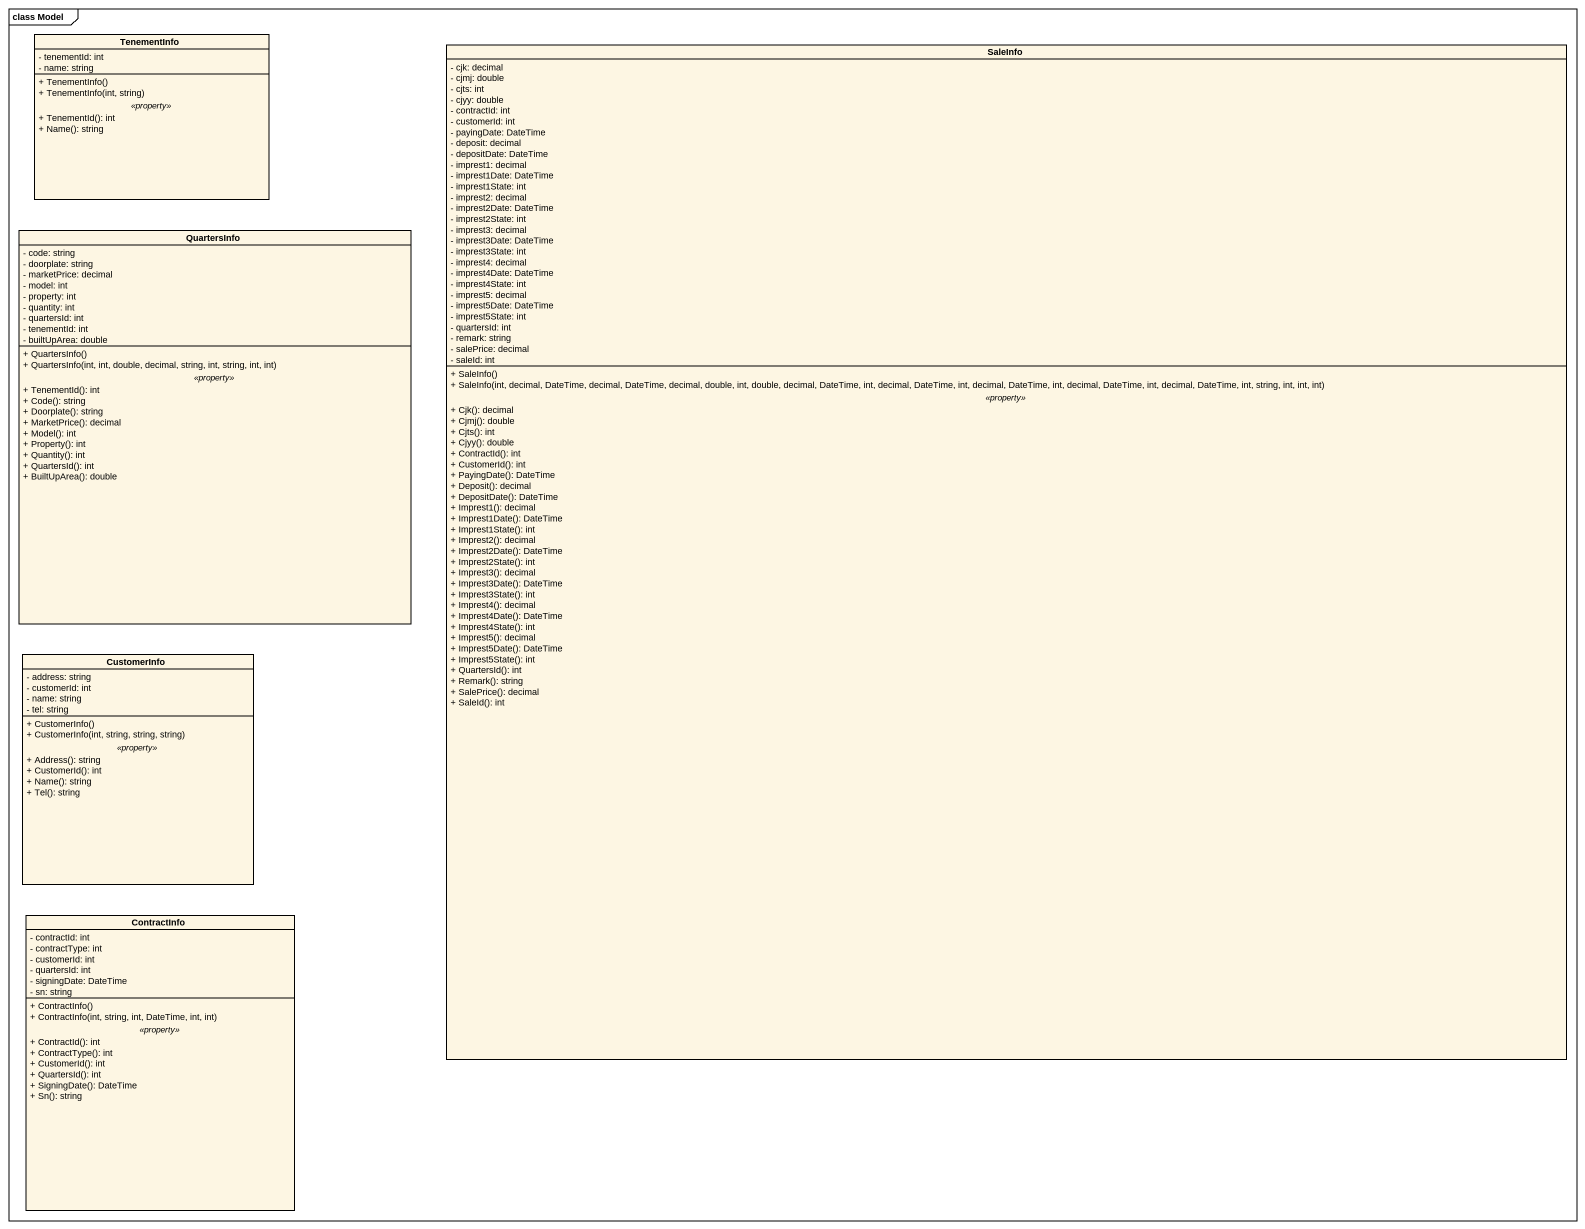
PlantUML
@startuml
mainframe class Model
hide circle
hide empty members
skinparam classAttributeIconSize 0
class TenementInfo {
  - tenementId: int
  - name: string
  --
  + TenementInfo()
  + TenementInfo(int, string)
  .. <<property>> ..
  + TenementId(): int
  + Name(): string
}
class SaleInfo {
  - cjk: decimal
  - cjmj: double
  - cjts: int
  - cjyy: double
  - contractId: int
  - customerId: int
  - payingDate: DateTime
  - deposit: decimal
  - depositDate: DateTime
  - imprest1: decimal
  - imprest1Date: DateTime
  - imprest1State: int
  - imprest2: decimal
  - imprest2Date: DateTime
  - imprest2State: int
  - imprest3: decimal
  - imprest3Date: DateTime
  - imprest3State: int
  - imprest4: decimal
  - imprest4Date: DateTime
  - imprest4State: int
  - imprest5: decimal
  - imprest5Date: DateTime
  - imprest5State: int
  - quartersId: int
  - remark: string
  - salePrice: decimal
  - saleId: int
  --
  + SaleInfo()
  + SaleInfo(int, decimal, DateTime, decimal, DateTime, decimal, double, int, double, decimal, DateTime, int, decimal, DateTime, int, decimal, DateTime, int, decimal, DateTime, int, decimal, DateTime, int, string, int, int, int)
  .. <<property>> ..
  + Cjk(): decimal
  + Cjmj(): double
  + Cjts(): int
  + Cjyy(): double
  + ContractId(): int
  + CustomerId(): int
  + PayingDate(): DateTime
  + Deposit(): decimal
  + DepositDate(): DateTime
  + Imprest1(): decimal
  + Imprest1Date(): DateTime
  + Imprest1State(): int
  + Imprest2(): decimal
  + Imprest2Date(): DateTime
  + Imprest2State(): int
  + Imprest3(): decimal
  + Imprest3Date(): DateTime
  + Imprest3State(): int
  + Imprest4(): decimal
  + Imprest4Date(): DateTime
  + Imprest4State(): int
  + Imprest5(): decimal
  + Imprest5Date(): DateTime
  + Imprest5State(): int
  + QuartersId(): int
  + Remark(): string
  + SalePrice(): decimal
  + SaleId(): int
}
class QuartersInfo {
  - code: string
  - doorplate: string
  - marketPrice: decimal
  - model: int
  - property: int
  - quantity: int
  - quartersId: int
  - tenementId: int
  - builtUpArea: double
  --
  + QuartersInfo()
  + QuartersInfo(int, int, double, decimal, string, int, string, int, int)
  .. <<property>> ..
  + TenementId(): int
  + Code(): string
  + Doorplate(): string
  + MarketPrice(): decimal
  + Model(): int
  + Property(): int
  + Quantity(): int
  + QuartersId(): int
  + BuiltUpArea(): double
}
class CustomerInfo {
  - address: string
  - customerId: int
  - name: string
  - tel: string
  --
  + CustomerInfo()
  + CustomerInfo(int, string, string, string)
  .. <<property>> ..
  + Address(): string
  + CustomerId(): int
  + Name(): string
  + Tel(): string
}
class ContractInfo {
  - contractId: int
  - contractType: int
  - customerId: int
  - quartersId: int
  - signingDate: DateTime
  - sn: string
  --
  + ContractInfo()
  + ContractInfo(int, string, int, DateTime, int, int)
  .. <<property>> ..
  + ContractId(): int
  + ContractType(): int
  + CustomerId(): int
  + QuartersId(): int
  + SigningDate(): DateTime
  + Sn(): string
}
@enduml
